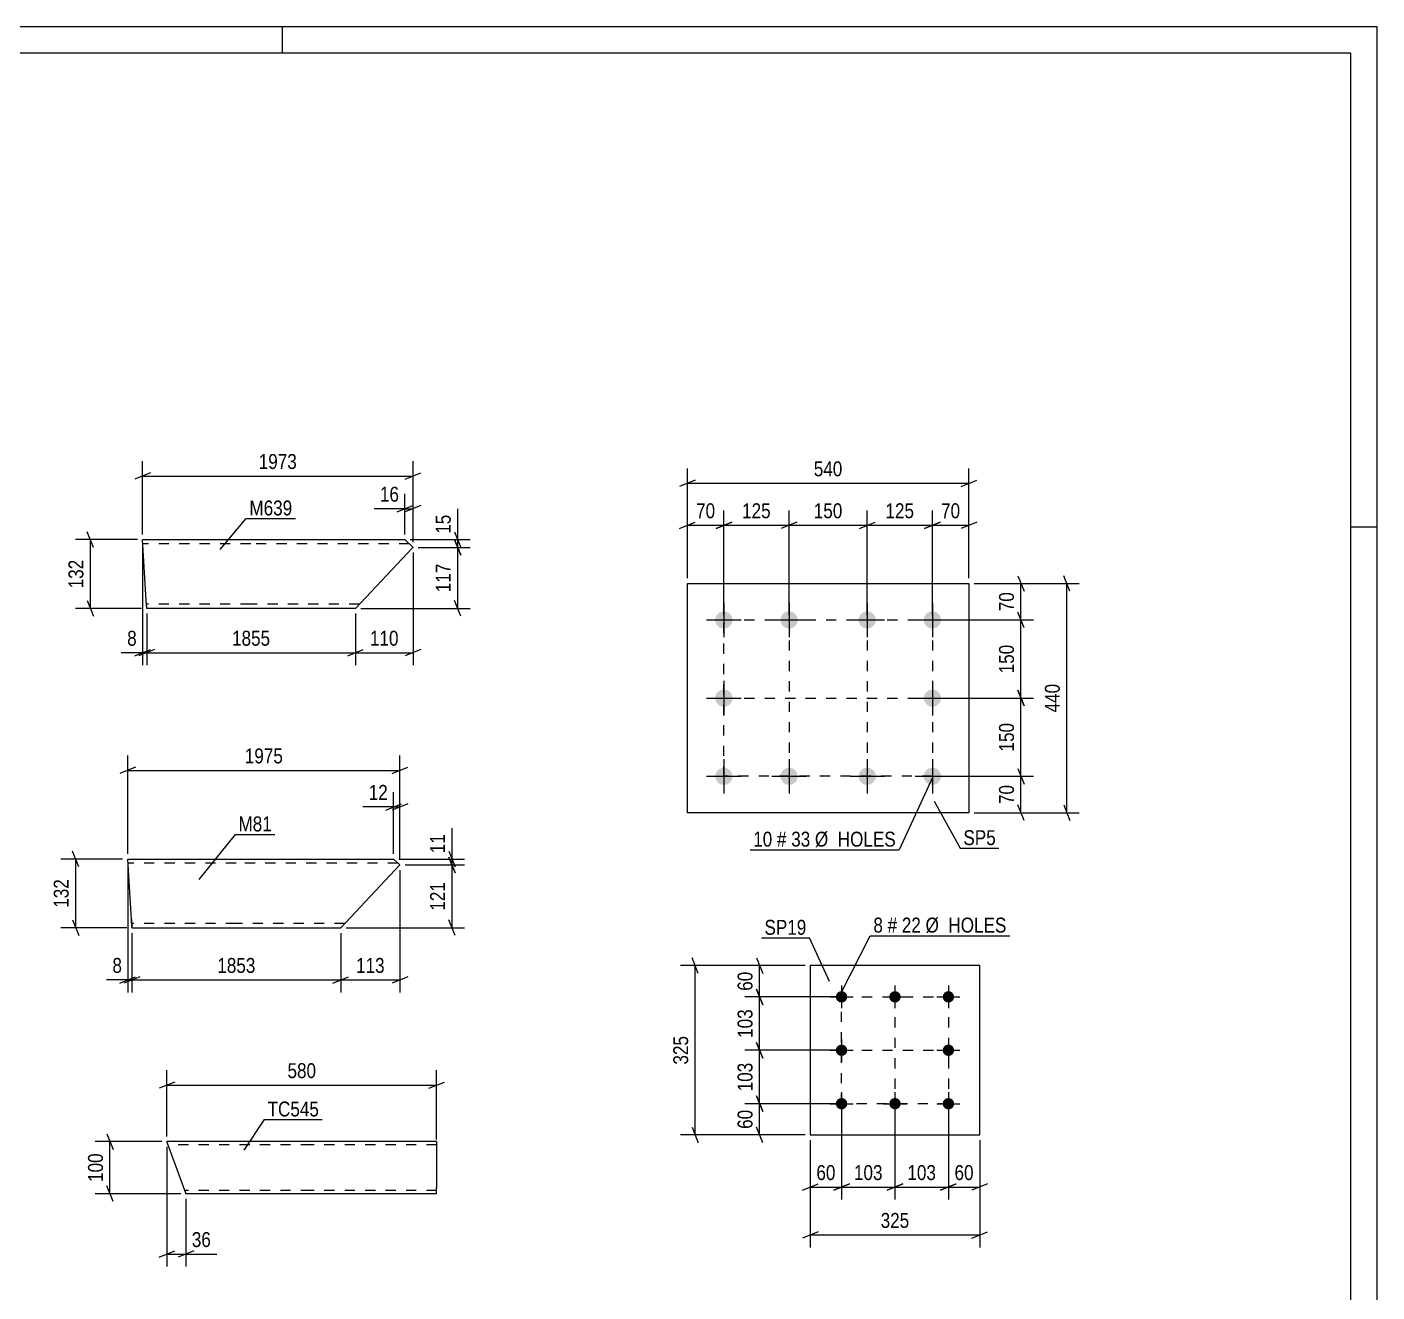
# Model space of a CAD drawing. Header units: millimetres. Extents: x 0 to 1189, y 0 to 841.
# Drawn here: x 930 to 1189, y 598.3 to 841 of the extents above; entities that cross this region are included whole.
import ezdxf

# ---------------------------------------------------------------- set-up
doc = ezdxf.new("R2010")
doc.units = ezdxf.units.MM
doc.linetypes.add('DXK_LINE_DOT2', pattern=[3.9198, 1.9599, -1.9599])
doc.styles.add('Arial Narrow', font='ARIALN.TTF', dxfattribs={"height": 0.2})

# ---------------------------------------------------------------- blocks, each defined once
blk = doc.blocks.new('Unknown-717048542-1133')
at = {"color": 5, "linetype": 'Continuous'}
for p, q in [((1189, 841), (0, 841)), ((979, 836), (979, 841)), ((1189, 0), (1189, 841)), ((1184, 836), (5, 836)), ((1184, 5), (1184, 836)), ((1189, 745), (1184, 745))]:
    blk.add_line(p, q, dxfattribs=at)
blk = doc.blocks.new('Part-717048542-22052 - 22051')
at = {"color": 2, "linetype": 'Continuous'}
for p, q in [((984.5, 627.13), (956.86, 627.13)), ((960.47, 617.22), (956.86, 627.13)), ((1008.6, 627.13), (984.6, 627.13)), ((1008.6, 627.13), (1008.6, 627.04)), ((1008.6, 627.04), (1008.6, 625.93)), ((1008.6, 625.93), (1008.6, 618.33)), ((960.5, 617.13), (960.47, 617.22)), ((984.5, 617.13), (960.5, 617.13)), ((1008.6, 617.13), (984.6, 617.13)), ((1008.6, 617.13), (1008.6, 618.33))]:
    blk.add_line(p, q, dxfattribs=at)
at = {"color": 7, "linetype": 'DXK_LINE_DOT2'}
for p, q in [((1008.6, 626.78), (1008.6, 625.93)), ((984.5, 626.53), (957.08, 626.53)), ((1008.6, 626.53), (984.6, 626.53)), ((984.5, 617.73), (960.28, 617.73)), ((960.37, 617.48), (960.5, 617.13)), ((1008.6, 617.73), (984.6, 617.73)), ((1008.6, 617.22), (1008.6, 617.48)), ((1008.6, 617.13), (1008.6, 617.22))]:
    blk.add_line(p, q, dxfattribs=at)
blk = doc.blocks.new('Part-717048542-17619 - 17618')
at = {"color": 2, "linetype": 'Continuous'}
for p, q in [((952.88, 731.03), (952.18, 742.63)), ((952.18, 742.63), (972.93, 742.63)), ((973.03, 742.63), (1002.5, 742.63)), ((1003.96, 741.03), (993.03, 729.43)), ((1002.5, 742.63), (1004.07, 741.15)), ((1004.07, 741.15), (1003.96, 741.03)), ((952.98, 729.43), (952.88, 731.03)), ((972.93, 729.43), (952.98, 729.43)), ((993.03, 729.43), (973.03, 729.43))]:
    blk.add_line(p, q, dxfattribs=at)
at = {"color": 7, "linetype": 'DXK_LINE_DOT2'}
for p, q in [((972.93, 741.83), (952.23, 741.83)), ((1003.35, 741.83), (973.03, 741.83)), ((952.97, 729.56), (952.88, 731.03)), ((952.93, 730.23), (952.93, 730.3)), ((972.93, 730.23), (952.93, 730.23)), ((993.78, 730.23), (973.03, 730.23))]:
    blk.add_line(p, q, dxfattribs=at)
blk = doc.blocks.new('Part-717048542-17626 - 17625')
at = {"color": 2, "linetype": 'Continuous'}
for p, q in [((950.06, 669.75), (949.35, 681.35)), ((949.35, 681.35), (970.11, 681.35)), ((970.21, 681.35), (1000.35, 681.35)), ((1000.35, 681.35), (1001.56, 680.21)), ((990.21, 668.15), (1001.56, 680.21)), ((950.06, 669.75), (950.15, 668.15)), ((950.15, 668.15), (970.11, 668.15)), ((970.21, 668.15), (990.21, 668.15))]:
    blk.add_line(p, q, dxfattribs=at)
at = {"color": 7, "linetype": 'DXK_LINE_DOT2'}
for p, q in [((970.11, 680.55), (949.4, 680.55)), ((1001.2, 680.55), (970.21, 680.55)), ((950.15, 668.27), (950.06, 669.75)), ((950.11, 668.95), (950.1, 669.01)), ((970.11, 668.95), (950.11, 668.95)), ((990.96, 668.95), (970.21, 668.95))]:
    blk.add_line(p, q, dxfattribs=at)
blk = doc.blocks.new('Bolt-717048542-17662 - 17660')
at = {"linetype": 'Continuous'}
for points in [[(1063.7, 728.87, -1), (1063.7, 725.57, -1)], [(1076.2, 728.87, -1), (1076.2, 725.57, -1)], [(1091.2, 728.87, -1), (1091.2, 725.57, -1)], [(1103.7, 728.87, -1), (1103.7, 725.57, -1)], [(1063.7, 713.87, -1), (1063.7, 710.57, -1)], [(1103.7, 713.87, -1), (1103.7, 710.57, -1)], [(1063.7, 698.87, -1), (1063.7, 695.57, -1)], [(1076.2, 698.87, -1), (1076.2, 695.57, -1)], [(1091.2, 698.87, -1), (1091.2, 695.57, -1)], [(1103.7, 698.87, -1), (1103.7, 695.57, -1)]]:
    blk.add_hatch(color=1, dxfattribs=at).paths.add_polyline_path(points)
at = {"color": 1, "linetype": 'Continuous'}
for p, q in [((1063.7, 730.52), (1063.7, 723.92)), ((1076.2, 730.52), (1076.2, 723.92)), ((1091.2, 730.52), (1091.2, 723.92)), ((1103.7, 730.52), (1103.7, 723.92)), ((1060.4, 727.22), (1067, 727.22)), ((1072.9, 727.22), (1079.5, 727.22)), ((1087.9, 727.22), (1094.5, 727.22)), ((1100.4, 727.22), (1107, 727.22)), ((1063.7, 715.52), (1063.7, 708.92)), ((1103.7, 715.52), (1103.7, 708.92)), ((1060.4, 712.22), (1067, 712.22)), ((1100.4, 712.22), (1107, 712.22)), ((1063.7, 700.52), (1063.7, 693.92)), ((1076.2, 700.52), (1076.2, 693.92)), ((1091.2, 700.52), (1091.2, 693.92)), ((1103.7, 700.52), (1103.7, 693.92)), ((1060.4, 697.22), (1067, 697.22)), ((1072.9, 697.22), (1079.5, 697.22)), ((1087.9, 697.22), (1094.5, 697.22)), ((1100.4, 697.22), (1107, 697.22))]:
    blk.add_line(p, q, dxfattribs=at)
blk = doc.blocks.new('Part-717048542-17661 - 17660')
at = {"color": 2, "linetype": 'Continuous'}
for p, q in [((1056.7, 690.22), (1056.7, 734.22)), ((1056.7, 734.22), (1110.7, 734.22)), ((1110.7, 734.22), (1110.7, 690.22)), ((1110.7, 690.22), (1056.7, 690.22))]:
    blk.add_line(p, q, dxfattribs=at)
blk = doc.blocks.new('Part-717048542-17685 - 17684')
at = {"color": 2, "linetype": 'Continuous'}
for p, q in [((1080.28, 660.9), (1080.28, 628.4)), ((1112.78, 660.9), (1080.28, 660.9)), ((1112.78, 628.4), (1112.78, 660.9)), ((1080.28, 628.4), (1112.78, 628.4))]:
    blk.add_line(p, q, dxfattribs=at)
blk = doc.blocks.new('Bolt-717048542-17686 - 17684')
at = {"linetype": 'Continuous'}
for points in [[(1086.28, 656, -1), (1086.28, 653.8, -1)], [(1096.53, 656, -1), (1096.53, 653.8, -1)], [(1106.78, 656, -1), (1106.78, 653.8, -1)], [(1086.28, 645.75, -1), (1086.28, 643.55, -1)], [(1106.78, 645.75, -1), (1106.78, 643.55, -1)], [(1086.28, 635.5, -1), (1086.28, 633.3, -1)], [(1096.53, 635.5, -1), (1096.53, 633.3, -1)], [(1106.78, 635.5, -1), (1106.78, 633.3, -1)]]:
    blk.add_hatch(color=1, dxfattribs=at).paths.add_polyline_path(points)
at = {"color": 1, "linetype": 'Continuous'}
for p, q in [((1086.28, 657.1), (1086.28, 652.7)), ((1096.53, 657.1), (1096.53, 652.7)), ((1106.78, 657.1), (1106.78, 652.7)), ((1084.08, 654.9), (1088.48, 654.9)), ((1094.33, 654.9), (1098.73, 654.9)), ((1104.58, 654.9), (1108.98, 654.9)), ((1086.28, 646.85), (1086.28, 642.45)), ((1106.78, 646.85), (1106.78, 642.45)), ((1084.08, 644.65), (1088.48, 644.65)), ((1104.58, 644.65), (1108.98, 644.65)), ((1086.28, 636.6), (1086.28, 632.2)), ((1096.53, 636.6), (1096.53, 632.2)), ((1106.78, 636.6), (1106.78, 632.2)), ((1084.08, 634.4), (1088.48, 634.4)), ((1094.33, 634.4), (1098.73, 634.4)), ((1104.58, 634.4), (1108.98, 634.4))]:
    blk.add_line(p, q, dxfattribs=at)
blk = doc.blocks.new('Rectangle-717048542-19897 - 17660')
at = {"color": 1, "linetype": 'DXK_LINE_DOT2'}
blk.add_lwpolyline([(1063.7, 727.22), (1103.7, 727.22), (1103.7, 697.22), (1063.7, 697.22), (1063.7, 727.22)], close=True, dxfattribs=at)
blk = doc.blocks.new('Rectangle-717048542-19943 - 17684')
at = {"color": 1, "linetype": 'DXK_LINE_DOT2'}
blk.add_lwpolyline([(1086.28, 654.9), (1106.78, 654.9), (1106.78, 634.4), (1086.28, 634.4), (1086.28, 654.9)], close=True, dxfattribs=at)
blk = doc.blocks.new('Line-717048542-19907 - 17660')
at = {"color": 1, "linetype": 'DXK_LINE_DOT2'}
blk.add_line((1063.7, 712.22), (1103.7, 712.22), dxfattribs=at)
blk = doc.blocks.new('Line-717048542-19953 - 17684')
at = {"color": 1, "linetype": 'DXK_LINE_DOT2'}
blk.add_line((1086.28, 644.65), (1106.78, 644.65), dxfattribs=at)
blk = doc.blocks.new('Line-717048542-19914 - 17660')
at = {"color": 1, "linetype": 'DXK_LINE_DOT2'}
blk.add_line((1076.2, 727.22), (1076.2, 697.22), dxfattribs=at)
blk = doc.blocks.new('Line-717048542-19960 - 17684')
at = {"color": 1, "linetype": 'DXK_LINE_DOT2'}
blk.add_line((1096.53, 654.9), (1096.53, 634.4), dxfattribs=at)
blk = doc.blocks.new('Line-717048542-19921 - 17660')
at = {"color": 1, "linetype": 'DXK_LINE_DOT2'}
blk.add_line((1091.2, 727.22), (1091.2, 697.22), dxfattribs=at)
blk = doc.blocks.new('Line-717048542-19928 - 17660')
at = {"color": 1, "linetype": 'DXK_LINE_DOT2'}
blk.add_line((1103.7, 727.22), (1103.7, 697.22), dxfattribs=at)
blk = doc.blocks.new('StraightDimension-717048542-22076 - 22051')
at = {"color": 7, "linetype": 'Continuous'}
for p, q in [((956.86, 626.13), (956.86, 603.15)), ((960.5, 616.13), (960.5, 603.15)), ((955.36, 604.95), (958.36, 606.15)), ((962, 606.15), (959, 604.95)), ((956.86, 605.55), (960.5, 605.55))]:
    blk.add_line(p, q, dxfattribs=at)
at = {"color": 0}
blk.add_wipeout([(965.88, 606.3), (965.88, 610.5), (961.03, 610.5), (961.03, 606.3)], dxfattribs=at)
at = {"color": 7, "linetype": 'Continuous'}
blk.add_line((960.5, 605.55), (966.41, 605.55), dxfattribs=at)
blk.add_line((960.5, 605.55), (966.41, 605.55), dxfattribs=at)
at = {"color": 3, "style": 'Arial Narrow'}
blk.add_text('36', height=2.863, dxfattribs=at).set_placement((961.63, 606.9))
blk = doc.blocks.new('StraightDimension-717048542-22094 - 22051')
at = {"color": 7, "linetype": 'Continuous'}
for p, q in [((955.86, 627.13), (943.08, 627.13)), ((945.33, 628.63), (946.53, 625.63)), ((945.93, 617.13), (945.93, 627.13)), ((959.5, 617.13), (943.08, 617.13)), ((946.53, 615.63), (945.33, 618.63))]:
    blk.add_line(p, q, dxfattribs=at)
at = {"color": 0}
blk.add_wipeout([(945.18, 625.47), (940.98, 625.47), (940.98, 618.79), (945.18, 618.79)], dxfattribs=at)
at = {"color": 3, "style": 'Arial Narrow'}
blk.add_text('100', height=2.863, rotation=90.0002, dxfattribs=at).set_placement((944.58, 619.39))
blk = doc.blocks.new('StraightDimension-717048542-22119 - 22051')
at = {"color": 7, "linetype": 'Continuous'}
for p, q in [((956.86, 628.13), (956.86, 640.81)), ((1008.6, 627.53), (1008.6, 640.81)), ((958.36, 638.56), (955.36, 637.36)), ((956.86, 637.96), (1008.6, 637.96)), ((1007.1, 637.36), (1010.1, 638.56))]:
    blk.add_line(p, q, dxfattribs=at)
at = {"color": 0}
blk.add_wipeout([(986.07, 638.71), (986.07, 642.91), (979.39, 642.91), (979.39, 638.71)], dxfattribs=at)
at = {"color": 3, "style": 'Arial Narrow'}
blk.add_text('580', height=2.863, dxfattribs=at).set_placement((979.99, 639.31))
blk = doc.blocks.new('StraightDimension-717048542-21734 - 17618')
at = {"color": 7, "linetype": 'Continuous'}
for p, q in [((1004.07, 740.15), (1004.07, 718.53)), ((993.03, 728.43), (993.03, 718.53)), ((991.53, 720.33), (994.53, 721.53)), ((993.03, 720.93), (1004.07, 720.93)), ((1005.57, 721.53), (1002.57, 720.33))]:
    blk.add_line(p, q, dxfattribs=at)
at = {"color": 0}
blk.add_wipeout([(1001.89, 721.68), (1001.89, 725.88), (995.21, 725.88), (995.21, 721.68)], dxfattribs=at)
at = {"color": 3, "style": 'Arial Narrow'}
blk.add_text('110', height=2.863, dxfattribs=at).set_placement((995.81, 722.28))
blk = doc.blocks.new('StraightDimension-717048542-18035 - 17618')
at = {"color": 7, "linetype": 'Continuous'}
for p, q in [((942.78, 741.13), (941.58, 744.13)), ((951.18, 742.63), (939.33, 742.63)), ((942.18, 729.43), (942.18, 742.63)), ((941.58, 730.93), (942.78, 727.93)), ((951.98, 729.43), (939.33, 729.43))]:
    blk.add_line(p, q, dxfattribs=at)
at = {"color": 0}
blk.add_wipeout([(941.43, 739.38), (937.23, 739.38), (937.23, 732.69), (941.43, 732.69)], dxfattribs=at)
at = {"color": 3, "style": 'Arial Narrow'}
blk.add_text('132', height=2.863, rotation=90.0002, dxfattribs=at).set_placement((940.83, 733.29))
blk = doc.blocks.new('StraightDimension-717048542-21601 - 17618')
at = {"color": 7, "linetype": 'Continuous'}
for p, q in [((1005.07, 741.15), (1015.05, 741.15)), ((1012.05, 742.65), (1013.25, 739.65)), ((1012.65, 729.43), (1012.65, 741.15)), ((1013.25, 727.93), (1012.05, 730.93)), ((994.03, 729.43), (1015.05, 729.43))]:
    blk.add_line(p, q, dxfattribs=at)
at = {"color": 0}
blk.add_wipeout([(1011.9, 738.64), (1007.7, 738.64), (1007.7, 731.95), (1011.9, 731.95)], dxfattribs=at)
at = {"color": 3, "style": 'Arial Narrow'}
blk.add_text('117', height=2.863, rotation=90.0002, dxfattribs=at).set_placement((1011.3, 732.55))
blk = doc.blocks.new('StraightDimension-717048542-18023 - 17618')
at = {"color": 7, "linetype": 'Continuous'}
for p, q in [((1002.5, 743.63), (1002.5, 751.42)), ((1004.07, 742.15), (1004.07, 751.42)), ((1001, 747.97), (1004, 749.17)), ((1002.5, 748.57), (1004.07, 748.57)), ((1005.57, 749.17), (1002.57, 747.97))]:
    blk.add_line(p, q, dxfattribs=at)
at = {"color": 0}
blk.add_wipeout([(1001.97, 749.32), (1001.97, 753.52), (997.12, 753.52), (997.12, 749.32)], dxfattribs=at)
at = {"color": 7, "linetype": 'Continuous'}
blk.add_line((1002.5, 748.57), (996.59, 748.57), dxfattribs=at)
blk.add_line((1002.5, 748.57), (996.59, 748.57), dxfattribs=at)
at = {"color": 3, "style": 'Arial Narrow'}
blk.add_text('16', height=2.863, dxfattribs=at).set_placement((997.72, 749.92))
blk = doc.blocks.new('StraightDimension-717048542-18041 - 17618')
at = {"color": 7, "linetype": 'Continuous'}
for p, q in [((952.18, 743.63), (952.18, 757.69)), ((1004.07, 742.15), (1004.07, 757.69)), ((953.68, 755.44), (950.68, 754.24)), ((952.18, 754.84), (1004.07, 754.84)), ((1002.57, 754.24), (1005.57, 755.44))]:
    blk.add_line(p, q, dxfattribs=at)
at = {"color": 0}
blk.add_wipeout([(982.38, 755.59), (982.38, 759.79), (973.87, 759.79), (973.87, 755.59)], dxfattribs=at)
at = {"color": 3, "style": 'Arial Narrow'}
blk.add_text('1973', height=2.863, dxfattribs=at).set_placement((974.47, 756.19))
blk = doc.blocks.new('StraightDimension-717048542-21600 - 17618')
at = {"color": 7, "linetype": 'Continuous'}
for p, q in [((1012.05, 744.13), (1013.25, 741.13)), ((1003.5, 742.63), (1015.05, 742.63)), ((1005.07, 741.15), (1015.05, 741.15)), ((1013.25, 739.65), (1012.05, 742.65)), ((1012.65, 741.15), (1012.65, 742.63))]:
    blk.add_line(p, q, dxfattribs=at)
at = {"color": 0}
blk.add_wipeout([(1011.9, 748.02), (1007.7, 748.02), (1007.7, 743.16), (1011.9, 743.16)], dxfattribs=at)
at = {"color": 7, "linetype": 'Continuous'}
blk.add_line((1012.65, 742.63), (1012.65, 748.54), dxfattribs=at)
blk.add_line((1012.65, 742.63), (1012.65, 748.54), dxfattribs=at)
at = {"color": 3, "style": 'Arial Narrow'}
blk.add_text('15', height=2.863, rotation=90.0002, dxfattribs=at).set_placement((1011.3, 743.76))
blk = doc.blocks.new('StraightDimension-717048542-21735 - 17618')
at = {"color": 7, "linetype": 'Continuous'}
for p, q in [((952.98, 728.43), (952.98, 718.53)), ((993.03, 728.43), (993.03, 718.53)), ((954.48, 721.53), (951.48, 720.33)), ((952.98, 720.93), (993.03, 720.93)), ((991.53, 720.33), (994.53, 721.53))]:
    blk.add_line(p, q, dxfattribs=at)
at = {"color": 0}
blk.add_wipeout([(977.26, 721.68), (977.26, 725.88), (968.75, 725.88), (968.75, 721.68)], dxfattribs=at)
at = {"color": 3, "style": 'Arial Narrow'}
blk.add_text('1855', height=2.863, dxfattribs=at).set_placement((969.35, 722.28))
blk = doc.blocks.new('StraightDimension-717048542-21736 - 17618')
at = {"color": 7, "linetype": 'Continuous'}
for p, q in [((952.18, 741.63), (952.18, 718.53)), ((952.98, 728.43), (952.98, 718.53)), ((950.68, 720.33), (953.68, 721.53)), ((954.48, 721.53), (951.48, 720.33)), ((952.18, 720.93), (952.98, 720.93))]:
    blk.add_line(p, q, dxfattribs=at)
at = {"color": 0}
blk.add_wipeout([(951.65, 721.68), (951.65, 725.88), (948.63, 725.88), (948.63, 721.68)], dxfattribs=at)
at = {"color": 7, "linetype": 'Continuous'}
blk.add_line((952.18, 720.93), (948.1, 720.93), dxfattribs=at)
blk.add_line((952.18, 720.93), (948.1, 720.93), dxfattribs=at)
at = {"color": 3, "style": 'Arial Narrow'}
blk.add_text('8', height=2.86, dxfattribs=at).set_placement((949.23, 722.28))
blk = doc.blocks.new('StraightDimension-717048542-21999 - 17625')
at = {"color": 7, "linetype": 'Continuous'}
for p, q in [((1001.56, 679.21), (1001.56, 655.75)), ((990.21, 667.15), (990.21, 655.75)), ((988.71, 657.55), (991.71, 658.75)), ((990.21, 658.15), (1001.56, 658.15)), ((1003.06, 658.75), (1000.06, 657.55))]:
    blk.add_line(p, q, dxfattribs=at)
at = {"color": 0}
blk.add_wipeout([(999.22, 658.9), (999.22, 663.1), (992.54, 663.1), (992.54, 658.9)], dxfattribs=at)
at = {"color": 3, "style": 'Arial Narrow'}
blk.add_text('113', height=2.863, dxfattribs=at).set_placement((993.14, 659.5))
blk = doc.blocks.new('StraightDimension-717048542-18053 - 17625')
at = {"color": 7, "linetype": 'Continuous'}
for p, q in [((1000.35, 682.35), (1000.35, 694.2)), ((1001.56, 681.21), (1001.56, 694.2)), ((998.85, 690.75), (1001.85, 691.95)), ((1003.06, 691.95), (1000.06, 690.75)), ((1000.35, 691.35), (1001.56, 691.35))]:
    blk.add_line(p, q, dxfattribs=at)
at = {"color": 0}
blk.add_wipeout([(999.83, 692.1), (999.83, 696.3), (994.97, 696.3), (994.97, 692.1)], dxfattribs=at)
at = {"color": 7, "linetype": 'Continuous'}
blk.add_line((1000.35, 691.35), (994.45, 691.35), dxfattribs=at)
blk.add_line((1000.35, 691.35), (994.45, 691.35), dxfattribs=at)
at = {"color": 3, "style": 'Arial Narrow'}
blk.add_text('12', height=2.863, dxfattribs=at).set_placement((995.57, 692.7))
blk = doc.blocks.new('StraightDimension-717048542-18065 - 17625')
at = {"color": 7, "linetype": 'Continuous'}
for p, q in [((948.35, 681.35), (936.5, 681.35)), ((939.95, 679.85), (938.75, 682.85)), ((939.35, 668.15), (939.35, 681.35)), ((938.75, 669.65), (939.95, 666.65)), ((949.15, 668.15), (936.5, 668.15))]:
    blk.add_line(p, q, dxfattribs=at)
at = {"color": 0}
blk.add_wipeout([(938.6, 678.09), (934.4, 678.09), (934.4, 671.4), (938.6, 671.4)], dxfattribs=at)
at = {"color": 3, "style": 'Arial Narrow'}
blk.add_text('132', height=2.863, rotation=90.0002, dxfattribs=at).set_placement((938, 672))
blk = doc.blocks.new('StraightDimension-717048542-18071 - 17625')
at = {"color": 7, "linetype": 'Continuous'}
for p, q in [((949.35, 682.35), (949.35, 701.2)), ((1001.56, 681.21), (1001.56, 701.2)), ((950.85, 698.95), (947.85, 697.75)), ((949.35, 698.35), (1001.56, 698.35)), ((1000.06, 697.75), (1003.06, 698.95))]:
    blk.add_line(p, q, dxfattribs=at)
at = {"color": 0}
blk.add_wipeout([(979.71, 699.1), (979.71, 703.3), (971.2, 703.3), (971.2, 699.1)], dxfattribs=at)
at = {"color": 3, "style": 'Arial Narrow'}
blk.add_text('1975', height=2.863, dxfattribs=at).set_placement((971.8, 699.7))
blk = doc.blocks.new('StraightDimension-717048542-21861 - 17625')
at = {"color": 7, "linetype": 'Continuous'}
for p, q in [((1001.35, 681.35), (1013.96, 681.35)), ((1010.96, 682.85), (1012.16, 679.85)), ((1012.16, 678.71), (1010.96, 681.71)), ((1011.56, 680.21), (1011.56, 681.35)), ((1002.56, 680.21), (1013.96, 680.21))]:
    blk.add_line(p, q, dxfattribs=at)
at = {"color": 0}
blk.add_wipeout([(1010.81, 686.73), (1006.61, 686.73), (1006.61, 681.87), (1010.81, 681.87)], dxfattribs=at)
at = {"color": 7, "linetype": 'Continuous'}
blk.add_line((1011.56, 681.35), (1011.56, 687.25), dxfattribs=at)
blk.add_line((1011.56, 681.35), (1011.56, 687.25), dxfattribs=at)
at = {"color": 3, "style": 'Arial Narrow'}
blk.add_text('11', height=2.863, rotation=90.0002, dxfattribs=at).set_placement((1010.21, 682.47))
blk = doc.blocks.new('StraightDimension-717048542-21862 - 17625')
at = {"color": 7, "linetype": 'Continuous'}
for p, q in [((1010.96, 681.71), (1012.16, 678.71)), ((1002.56, 680.21), (1013.96, 680.21)), ((1011.56, 668.15), (1011.56, 680.21)), ((1012.16, 666.65), (1010.96, 669.65)), ((991.21, 668.15), (1013.96, 668.15))]:
    blk.add_line(p, q, dxfattribs=at)
at = {"color": 0}
blk.add_wipeout([(1010.81, 677.52), (1006.61, 677.52), (1006.61, 670.84), (1010.81, 670.84)], dxfattribs=at)
at = {"color": 3, "style": 'Arial Narrow'}
blk.add_text('121', height=2.863, rotation=90.0002, dxfattribs=at).set_placement((1010.21, 671.44))
blk = doc.blocks.new('StraightDimension-717048542-22000 - 17625')
at = {"color": 7, "linetype": 'Continuous'}
for p, q in [((950.15, 667.15), (950.15, 655.75)), ((990.21, 667.15), (990.21, 655.75)), ((951.65, 658.75), (948.65, 657.55)), ((950.15, 658.15), (990.21, 658.15)), ((988.71, 657.55), (991.71, 658.75))]:
    blk.add_line(p, q, dxfattribs=at)
at = {"color": 0}
blk.add_wipeout([(974.44, 658.9), (974.44, 663.1), (965.92, 663.1), (965.92, 658.9)], dxfattribs=at)
at = {"color": 3, "style": 'Arial Narrow'}
blk.add_text('1853', height=2.863, dxfattribs=at).set_placement((966.52, 659.5))
blk = doc.blocks.new('StraightDimension-717048542-22001 - 17625')
at = {"color": 7, "linetype": 'Continuous'}
for p, q in [((949.35, 680.35), (949.35, 655.75)), ((950.15, 667.15), (950.15, 655.75)), ((947.85, 657.55), (950.85, 658.75)), ((951.65, 658.75), (948.65, 657.55)), ((949.35, 658.15), (950.15, 658.15))]:
    blk.add_line(p, q, dxfattribs=at)
at = {"color": 0}
blk.add_wipeout([(948.83, 658.9), (948.83, 663.1), (945.8, 663.1), (945.8, 658.9)], dxfattribs=at)
at = {"color": 7, "linetype": 'Continuous'}
blk.add_line((949.35, 658.15), (945.28, 658.15), dxfattribs=at)
blk.add_line((949.35, 658.15), (945.28, 658.15), dxfattribs=at)
at = {"color": 3, "style": 'Arial Narrow'}
blk.add_text('8', height=2.86, dxfattribs=at).set_placement((946.4, 659.5))
blk = doc.blocks.new('StraightDimension-717048542-18123 - 17660')
at = {"color": 7, "linetype": 'Continuous'}
for p, q in [((1120.1, 735.72), (1121.3, 732.72)), ((1111.7, 734.22), (1123.1, 734.22)), ((1120.7, 727.22), (1120.7, 734.22)), ((1121.3, 725.72), (1120.1, 728.72)), ((1104.7, 727.22), (1123.1, 727.22))]:
    blk.add_line(p, q, dxfattribs=at)
at = {"color": 0}
blk.add_wipeout([(1119.95, 733.15), (1115.75, 733.15), (1115.75, 728.3), (1119.95, 728.3)], dxfattribs=at)
at = {"color": 3, "style": 'Arial Narrow'}
blk.add_text('70', height=2.863, rotation=90.0002, dxfattribs=at).set_placement((1119.35, 728.9))
blk = doc.blocks.new('StraightDimension-717048542-18124 - 17660')
at = {"color": 7, "linetype": 'Continuous'}
for p, q in [((1121.3, 725.72), (1120.1, 728.72)), ((1104.7, 727.22), (1123.1, 727.22)), ((1120.7, 712.22), (1120.7, 727.22)), ((1104.7, 712.22), (1123.1, 712.22)), ((1120.1, 713.72), (1121.3, 710.72))]:
    blk.add_line(p, q, dxfattribs=at)
at = {"color": 0}
blk.add_wipeout([(1119.95, 723.07), (1115.75, 723.07), (1115.75, 716.38), (1119.95, 716.38)], dxfattribs=at)
at = {"color": 3, "style": 'Arial Narrow'}
blk.add_text('150', height=2.863, rotation=90.0002, dxfattribs=at).set_placement((1119.35, 716.98))
blk = doc.blocks.new('StraightDimension-717048542-18125 - 17660')
at = {"color": 7, "linetype": 'Continuous'}
for p, q in [((1104.7, 712.22), (1123.1, 712.22)), ((1121.3, 710.72), (1120.1, 713.72)), ((1120.7, 697.22), (1120.7, 712.22)), ((1104.7, 697.22), (1123.1, 697.22)), ((1120.1, 698.72), (1121.3, 695.72))]:
    blk.add_line(p, q, dxfattribs=at)
at = {"color": 0}
blk.add_wipeout([(1119.95, 708.07), (1115.75, 708.07), (1115.75, 701.38), (1119.95, 701.38)], dxfattribs=at)
at = {"color": 3, "style": 'Arial Narrow'}
blk.add_text('150', height=2.863, rotation=90.0002, dxfattribs=at).set_placement((1119.35, 701.98))
blk = doc.blocks.new('StraightDimension-717048542-18126 - 17660')
at = {"color": 7, "linetype": 'Continuous'}
for p, q in [((1104.7, 697.22), (1123.1, 697.22)), ((1120.1, 698.72), (1121.3, 695.72)), ((1120.7, 690.22), (1120.7, 697.22)), ((1121.3, 688.72), (1120.1, 691.72)), ((1111.7, 690.22), (1123.1, 690.22))]:
    blk.add_line(p, q, dxfattribs=at)
at = {"color": 0}
blk.add_wipeout([(1119.95, 696.15), (1115.75, 696.15), (1115.75, 691.3), (1119.95, 691.3)], dxfattribs=at)
at = {"color": 3, "style": 'Arial Narrow'}
blk.add_text('70', height=2.863, rotation=90.0002, dxfattribs=at).set_placement((1119.35, 691.9))
blk = doc.blocks.new('StraightDimension-717048542-18139 - 17660')
at = {"color": 7, "linetype": 'Continuous'}
for p, q in [((1130.09, 732.72), (1128.89, 735.72)), ((1111.7, 734.22), (1131.89, 734.22)), ((1129.49, 690.22), (1129.49, 734.22)), ((1128.89, 691.72), (1130.09, 688.72)), ((1111.7, 690.22), (1131.89, 690.22))]:
    blk.add_line(p, q, dxfattribs=at)
at = {"color": 0}
blk.add_wipeout([(1128.74, 715.57), (1124.54, 715.57), (1124.54, 708.88), (1128.74, 708.88)], dxfattribs=at)
at = {"color": 3, "style": 'Arial Narrow'}
blk.add_text('440', height=2.863, rotation=90.0002, dxfattribs=at).set_placement((1128.14, 709.48))
blk = doc.blocks.new('StraightDimension-717048542-18143 - 17660')
at = {"color": 7, "linetype": 'Continuous'}
for p, q in [((1102.2, 744.79), (1105.2, 745.99)), ((1103.7, 728.22), (1103.7, 748.24)), ((1112.2, 745.99), (1109.2, 744.79)), ((1110.7, 735.22), (1110.7, 748.24)), ((1103.7, 745.39), (1110.7, 745.39))]:
    blk.add_line(p, q, dxfattribs=at)
at = {"color": 0}
blk.add_wipeout([(1109.62, 746.14), (1109.62, 750.34), (1104.77, 750.34), (1104.77, 746.14)], dxfattribs=at)
at = {"color": 3, "style": 'Arial Narrow'}
blk.add_text('70', height=2.863, dxfattribs=at).set_placement((1105.37, 746.74))
blk = doc.blocks.new('StraightDimension-717048542-18144 - 17660')
at = {"color": 7, "linetype": 'Continuous'}
for p, q in [((1089.7, 744.79), (1092.7, 745.99)), ((1091.2, 728.22), (1091.2, 748.24)), ((1105.2, 745.99), (1102.2, 744.79)), ((1103.7, 728.22), (1103.7, 748.24)), ((1091.2, 745.39), (1103.7, 745.39))]:
    blk.add_line(p, q, dxfattribs=at)
at = {"color": 0}
blk.add_wipeout([(1100.79, 746.14), (1100.79, 750.34), (1094.1, 750.34), (1094.1, 746.14)], dxfattribs=at)
at = {"color": 3, "style": 'Arial Narrow'}
blk.add_text('125', height=2.863, dxfattribs=at).set_placement((1094.7, 746.74))
blk = doc.blocks.new('StraightDimension-717048542-18145 - 17660')
at = {"color": 7, "linetype": 'Continuous'}
for p, q in [((1077.7, 745.99), (1074.7, 744.79)), ((1076.2, 728.22), (1076.2, 748.24)), ((1089.7, 744.79), (1092.7, 745.99)), ((1091.2, 728.22), (1091.2, 748.24)), ((1076.2, 745.39), (1091.2, 745.39))]:
    blk.add_line(p, q, dxfattribs=at)
at = {"color": 0}
blk.add_wipeout([(1087.04, 746.14), (1087.04, 750.34), (1080.35, 750.34), (1080.35, 746.14)], dxfattribs=at)
at = {"color": 3, "style": 'Arial Narrow'}
blk.add_text('150', height=2.863, dxfattribs=at).set_placement((1080.95, 746.74))
blk = doc.blocks.new('StraightDimension-717048542-18146 - 17660')
at = {"color": 7, "linetype": 'Continuous'}
for p, q in [((1062.2, 744.79), (1065.2, 745.99)), ((1063.7, 728.22), (1063.7, 748.24)), ((1077.7, 745.99), (1074.7, 744.79)), ((1076.2, 728.22), (1076.2, 748.24)), ((1063.7, 745.39), (1076.2, 745.39))]:
    blk.add_line(p, q, dxfattribs=at)
at = {"color": 0}
blk.add_wipeout([(1073.29, 746.14), (1073.29, 750.34), (1066.6, 750.34), (1066.6, 746.14)], dxfattribs=at)
at = {"color": 3, "style": 'Arial Narrow'}
blk.add_text('125', height=2.863, dxfattribs=at).set_placement((1067.2, 746.74))
blk = doc.blocks.new('StraightDimension-717048542-18147 - 17660')
at = {"color": 7, "linetype": 'Continuous'}
for p, q in [((1055.2, 744.79), (1058.2, 745.99)), ((1056.7, 735.22), (1056.7, 748.24)), ((1065.2, 745.99), (1062.2, 744.79)), ((1063.7, 728.22), (1063.7, 748.24)), ((1056.7, 745.39), (1063.7, 745.39))]:
    blk.add_line(p, q, dxfattribs=at)
at = {"color": 0}
blk.add_wipeout([(1062.62, 746.14), (1062.62, 750.34), (1057.77, 750.34), (1057.77, 746.14)], dxfattribs=at)
at = {"color": 3, "style": 'Arial Narrow'}
blk.add_text('70', height=2.863, dxfattribs=at).set_placement((1058.37, 746.74))
blk = doc.blocks.new('StraightDimension-717048542-18163 - 17660')
at = {"color": 7, "linetype": 'Continuous'}
for p, q in [((1056.7, 735.22), (1056.7, 756.29)), ((1110.7, 735.22), (1110.7, 756.29)), ((1058.2, 754.04), (1055.2, 752.84)), ((1109.2, 752.84), (1112.2, 754.04)), ((1056.7, 753.44), (1110.7, 753.44))]:
    blk.add_line(p, q, dxfattribs=at)
at = {"color": 0}
blk.add_wipeout([(1087.04, 754.19), (1087.04, 758.39), (1080.35, 758.39), (1080.35, 754.19)], dxfattribs=at)
at = {"color": 3, "style": 'Arial Narrow'}
blk.add_text('540', height=2.863, dxfattribs=at).set_placement((1080.95, 754.79))
blk = doc.blocks.new('StraightDimension-717048542-18170 - 17684')
at = {"color": 7, "linetype": 'Continuous'}
for p, q in [((1069.95, 635.9), (1071.15, 632.9)), ((1085.28, 634.4), (1067.7, 634.4)), ((1070.55, 628.4), (1070.55, 634.4)), ((1071.15, 626.9), (1069.95, 629.9)), ((1079.28, 628.4), (1067.7, 628.4))]:
    blk.add_line(p, q, dxfattribs=at)
at = {"color": 0}
blk.add_wipeout([(1069.8, 633.83), (1065.6, 633.83), (1065.6, 628.97), (1069.8, 628.97)], dxfattribs=at)
at = {"color": 3, "style": 'Arial Narrow'}
blk.add_text('60', height=2.863, rotation=90.0002, dxfattribs=at).set_placement((1069.2, 629.57))
blk = doc.blocks.new('StraightDimension-717048542-18188 - 17684')
at = {"color": 7, "linetype": 'Continuous'}
for p, q in [((1096.53, 633.4), (1096.53, 616)), ((1106.78, 633.4), (1106.78, 616)), ((1095.03, 617.8), (1098.03, 619)), ((1108.28, 619), (1105.28, 617.8)), ((1096.53, 618.4), (1106.78, 618.4))]:
    blk.add_line(p, q, dxfattribs=at)
at = {"color": 0}
blk.add_wipeout([(1104.99, 619.15), (1104.99, 623.35), (1098.31, 623.35), (1098.31, 619.15)], dxfattribs=at)
at = {"color": 3, "style": 'Arial Narrow'}
blk.add_text('103', height=2.863, dxfattribs=at).set_placement((1098.91, 619.75))
blk = doc.blocks.new('StraightDimension-717048542-18167 - 17684')
at = {"color": 7, "linetype": 'Continuous'}
for p, q in [((1079.28, 660.9), (1067.7, 660.9)), ((1069.95, 662.4), (1071.15, 659.4)), ((1070.55, 654.9), (1070.55, 660.9)), ((1071.15, 653.4), (1069.95, 656.4)), ((1085.28, 654.9), (1067.7, 654.9))]:
    blk.add_line(p, q, dxfattribs=at)
at = {"color": 0}
blk.add_wipeout([(1069.8, 660.33), (1065.6, 660.33), (1065.6, 655.47), (1069.8, 655.47)], dxfattribs=at)
at = {"color": 3, "style": 'Arial Narrow'}
blk.add_text('60', height=2.863, rotation=90.0002, dxfattribs=at).set_placement((1069.2, 656.07))
blk = doc.blocks.new('StraightDimension-717048542-18183 - 17684')
at = {"color": 7, "linetype": 'Continuous'}
for p, q in [((1079.28, 660.9), (1055.35, 660.9)), ((1058.8, 659.4), (1057.6, 662.4)), ((1058.2, 628.4), (1058.2, 660.9)), ((1057.6, 629.9), (1058.8, 626.9)), ((1079.28, 628.4), (1055.35, 628.4))]:
    blk.add_line(p, q, dxfattribs=at)
at = {"color": 0}
blk.add_wipeout([(1057.45, 647.99), (1053.25, 647.99), (1053.25, 641.31), (1057.45, 641.31)], dxfattribs=at)
at = {"color": 3, "style": 'Arial Narrow'}
blk.add_text('325', height=2.863, rotation=90.0002, dxfattribs=at).set_placement((1056.85, 641.91))
blk = doc.blocks.new('StraightDimension-717048542-18168 - 17684')
at = {"color": 7, "linetype": 'Continuous'}
for p, q in [((1069.95, 656.4), (1071.15, 653.4)), ((1085.28, 654.9), (1067.7, 654.9)), ((1070.55, 644.65), (1070.55, 654.9)), ((1071.15, 643.15), (1069.95, 646.15)), ((1085.28, 644.65), (1067.7, 644.65))]:
    blk.add_line(p, q, dxfattribs=at)
at = {"color": 0}
blk.add_wipeout([(1069.8, 653.12), (1065.6, 653.12), (1065.6, 646.43), (1069.8, 646.43)], dxfattribs=at)
at = {"color": 3, "style": 'Arial Narrow'}
blk.add_text('103', height=2.863, rotation=90.0002, dxfattribs=at).set_placement((1069.2, 647.03))
blk = doc.blocks.new('StraightDimension-717048542-18169 - 17684')
at = {"color": 7, "linetype": 'Continuous'}
for p, q in [((1069.95, 646.15), (1071.15, 643.15)), ((1085.28, 644.65), (1067.7, 644.65)), ((1070.55, 634.4), (1070.55, 644.65)), ((1071.15, 632.9), (1069.95, 635.9)), ((1085.28, 634.4), (1067.7, 634.4))]:
    blk.add_line(p, q, dxfattribs=at)
at = {"color": 0}
blk.add_wipeout([(1069.8, 642.87), (1065.6, 642.87), (1065.6, 636.18), (1069.8, 636.18)], dxfattribs=at)
at = {"color": 3, "style": 'Arial Narrow'}
blk.add_text('103', height=2.863, rotation=90.0002, dxfattribs=at).set_placement((1069.2, 636.78))
blk = doc.blocks.new('StraightDimension-717048542-18187 - 17684')
at = {"color": 7, "linetype": 'Continuous'}
for p, q in [((1106.78, 633.4), (1106.78, 616)), ((1112.78, 627.4), (1112.78, 616)), ((1105.28, 617.8), (1108.28, 619)), ((1114.28, 619), (1111.28, 617.8)), ((1106.78, 618.4), (1112.78, 618.4))]:
    blk.add_line(p, q, dxfattribs=at)
at = {"color": 0}
blk.add_wipeout([(1112.2, 619.15), (1112.2, 623.35), (1107.35, 623.35), (1107.35, 619.15)], dxfattribs=at)
at = {"color": 3, "style": 'Arial Narrow'}
blk.add_text('60', height=2.863, dxfattribs=at).set_placement((1107.95, 619.75))
blk = doc.blocks.new('StraightDimension-717048542-18189 - 17684')
at = {"color": 7, "linetype": 'Continuous'}
for p, q in [((1086.28, 633.4), (1086.28, 616)), ((1096.53, 633.4), (1096.53, 616)), ((1084.78, 617.8), (1087.78, 619)), ((1098.03, 619), (1095.03, 617.8)), ((1086.28, 618.4), (1096.53, 618.4))]:
    blk.add_line(p, q, dxfattribs=at)
at = {"color": 0}
blk.add_wipeout([(1094.74, 619.15), (1094.74, 623.35), (1088.06, 623.35), (1088.06, 619.15)], dxfattribs=at)
at = {"color": 3, "style": 'Arial Narrow'}
blk.add_text('103', height=2.863, dxfattribs=at).set_placement((1088.66, 619.75))
blk = doc.blocks.new('StraightDimension-717048542-18190 - 17684')
at = {"color": 7, "linetype": 'Continuous'}
for p, q in [((1086.28, 633.4), (1086.28, 616)), ((1080.28, 627.4), (1080.28, 616)), ((1078.78, 617.8), (1081.78, 619)), ((1087.78, 619), (1084.78, 617.8)), ((1080.28, 618.4), (1086.28, 618.4))]:
    blk.add_line(p, q, dxfattribs=at)
at = {"color": 0}
blk.add_wipeout([(1085.7, 619.15), (1085.7, 623.35), (1080.85, 623.35), (1080.85, 619.15)], dxfattribs=at)
at = {"color": 3, "style": 'Arial Narrow'}
blk.add_text('60', height=2.863, dxfattribs=at).set_placement((1081.45, 619.75))
blk = doc.blocks.new('StraightDimension-717048542-18203 - 17684')
at = {"color": 7, "linetype": 'Continuous'}
for p, q in [((1080.28, 627.4), (1080.28, 606.82)), ((1112.78, 627.4), (1112.78, 606.82)), ((1081.78, 609.82), (1078.78, 608.62)), ((1080.28, 609.22), (1112.78, 609.22)), ((1111.28, 608.62), (1114.28, 609.82))]:
    blk.add_line(p, q, dxfattribs=at)
at = {"color": 0}
blk.add_wipeout([(1099.87, 609.97), (1099.87, 614.17), (1093.18, 614.17), (1093.18, 609.97)], dxfattribs=at)
at = {"color": 3, "style": 'Arial Narrow'}
blk.add_text('325', height=2.863, dxfattribs=at).set_placement((1093.78, 610.57))
blk = doc.blocks.new('Mark-717048542-22136 - 22051')
at = {"color": 0}
blk.add_wipeout([(986.02, 631.95), (986.02, 634.95), (976.16, 634.95), (976.16, 631.95)], dxfattribs=at)
blk.add_wipeout([(986.02, 631.95), (986.02, 634.95), (976.16, 634.95), (976.16, 631.95)], dxfattribs=at)
at = {"color": 30, "linetype": 'Continuous'}
for p, q in [((971.65, 625.48), (975.56, 631.35)), ((975.56, 631.35), (986.62, 631.35))]:
    blk.add_line(p, q, dxfattribs=at)
at = {"color": 3, "style": 'Arial Narrow'}
blk.add_text('TC545', height=2.863, dxfattribs=at).set_placement((976.16, 631.95))
blk = doc.blocks.new('Mark-717048542-18260 - 17618')
at = {"color": 0}
blk.add_wipeout([(980.9, 747.28), (980.9, 750.28), (972.68, 750.28), (972.68, 747.28)], dxfattribs=at)
blk.add_wipeout([(980.9, 747.28), (980.9, 750.28), (972.68, 750.28), (972.68, 747.28)], dxfattribs=at)
at = {"color": 30, "linetype": 'Continuous'}
for p, q in [((967.07, 740.77), (972.08, 746.68)), ((972.08, 746.68), (981.5, 746.68))]:
    blk.add_line(p, q, dxfattribs=at)
at = {"color": 3, "style": 'Arial Narrow'}
blk.add_text('M639', height=2.863, dxfattribs=at).set_placement((972.68, 747.28))
blk = doc.blocks.new('Mark-717048542-18263 - 17625')
at = {"color": 0}
blk.add_wipeout([(976.98, 686.65), (976.98, 689.65), (970.58, 689.65), (970.58, 686.65)], dxfattribs=at)
blk.add_wipeout([(976.98, 686.65), (976.98, 689.65), (970.58, 689.65), (970.58, 686.65)], dxfattribs=at)
at = {"color": 30, "linetype": 'Continuous'}
for p, q in [((963.04, 677.42), (969.98, 686.05)), ((969.98, 686.05), (977.58, 686.05))]:
    blk.add_line(p, q, dxfattribs=at)
at = {"color": 3, "style": 'Arial Narrow'}
blk.add_text('M81', height=2.863, dxfattribs=at).set_placement((970.58, 686.65))
blk = doc.blocks.new('Mark-717048542-18270 - 17660')
at = {"color": 0}
blk.add_wipeout([(1115.87, 684.02), (1115.87, 687.02), (1109.66, 687.02), (1109.66, 684.02)], dxfattribs=at)
blk.add_wipeout([(1115.87, 684.02), (1115.87, 687.02), (1109.66, 687.02), (1109.66, 684.02)], dxfattribs=at)
at = {"color": 30, "linetype": 'Continuous'}
for p, q in [((1104.07, 692.44), (1109.06, 683.42)), ((1109.06, 683.42), (1116.47, 683.42))]:
    blk.add_line(p, q, dxfattribs=at)
at = {"color": 3, "style": 'Arial Narrow'}
blk.add_text('SP5', height=2.863, dxfattribs=at).set_placement((1109.66, 684.02))
blk = doc.blocks.new('Mark-717048542-18273 - 17660')
at = {"color": 0}
blk.add_wipeout([(1072.99, 683.73), (1072.99, 686.73), (1069.33, 686.73), (1069.33, 683.73)], dxfattribs=at)
blk.add_wipeout([(1072.99, 683.73), (1072.99, 686.73), (1069.33, 686.73), (1069.33, 683.73)], dxfattribs=at)
blk.add_wipeout([(1075.72, 683.73), (1075.72, 686.73), (1073.89, 686.73), (1073.89, 683.73)], dxfattribs=at)
blk.add_wipeout([(1075.72, 683.73), (1075.72, 686.73), (1073.89, 686.73), (1073.89, 683.73)], dxfattribs=at)
at = {"color": 3, "style": 'Arial Narrow'}
blk.add_text('10', height=2.863, dxfattribs=at).set_placement((1069.33, 683.73))
at = {"color": 0}
blk.add_wipeout([(1080.27, 683.73), (1080.27, 686.73), (1076.62, 686.73), (1076.62, 683.73)], dxfattribs=at)
blk.add_wipeout([(1080.27, 683.73), (1080.27, 686.73), (1076.62, 686.73), (1076.62, 683.73)], dxfattribs=at)
at = {"color": 3, "style": 'Arial Narrow'}
blk.add_text('#', height=2.86, dxfattribs=at).set_placement((1073.89, 683.73))
at = {"color": 0}
blk.add_wipeout([(1096.7, 683.73), (1096.7, 686.73), (1081.17, 686.73), (1081.17, 683.73)], dxfattribs=at)
blk.add_wipeout([(1096.7, 683.73), (1096.7, 686.73), (1081.17, 686.73), (1081.17, 683.73)], dxfattribs=at)
at = {"color": 7, "linetype": 'Continuous'}
for p in [(1103.76, 697.14), (1068.73, 683.13)]:
    blk.add_line(p, (1097.3, 683.13), dxfattribs=at)
at = {"color": 3, "style": 'Arial Narrow'}
for s, p in [('33', (1076.62, 683.73)), ('Ø  HOLES', (1081.17, 683.73))]:
    blk.add_text(s, height=2.863, dxfattribs=at).set_placement(p)
blk = doc.blocks.new('Mark-717048542-18274 - 17684')
at = {"color": 0}
blk.add_wipeout([(1079.52, 666.81), (1079.52, 669.81), (1071.49, 669.81), (1071.49, 666.81)], dxfattribs=at)
blk.add_wipeout([(1079.52, 666.81), (1079.52, 669.81), (1071.49, 669.81), (1071.49, 666.81)], dxfattribs=at)
at = {"color": 30, "linetype": 'Continuous'}
for p in [(1070.89, 666.21), (1083.96, 657.82)]:
    blk.add_line(p, (1080.12, 666.21), dxfattribs=at)
at = {"color": 3, "style": 'Arial Narrow'}
blk.add_text('SP19', height=2.863, dxfattribs=at).set_placement((1071.49, 666.81))
blk = doc.blocks.new('Mark-717048542-18277 - 17684')
at = {"color": 0}
blk.add_wipeout([(1094.22, 667.24), (1094.22, 670.24), (1092.39, 670.24), (1092.39, 667.24)], dxfattribs=at)
blk.add_wipeout([(1094.22, 667.24), (1094.22, 670.24), (1092.39, 670.24), (1092.39, 667.24)], dxfattribs=at)
at = {"color": 7, "linetype": 'Continuous'}
blk.add_line((1085.94, 655.16), (1091.79, 666.64), dxfattribs=at)
at = {"color": 0}
blk.add_wipeout([(1096.94, 667.24), (1096.94, 670.24), (1095.12, 670.24), (1095.12, 667.24)], dxfattribs=at)
blk.add_wipeout([(1096.94, 667.24), (1096.94, 670.24), (1095.12, 670.24), (1095.12, 667.24)], dxfattribs=at)
at = {"color": 3, "style": 'Arial Narrow'}
blk.add_text('8', height=2.86, dxfattribs=at).set_placement((1092.39, 667.24))
at = {"color": 0}
blk.add_wipeout([(1101.5, 667.24), (1101.5, 670.24), (1097.84, 670.24), (1097.84, 667.24)], dxfattribs=at)
blk.add_wipeout([(1101.5, 667.24), (1101.5, 670.24), (1097.84, 670.24), (1097.84, 667.24)], dxfattribs=at)
at = {"color": 3, "style": 'Arial Narrow'}
blk.add_text('#', height=2.86, dxfattribs=at).set_placement((1095.12, 667.24))
at = {"color": 0}
blk.add_wipeout([(1117.93, 667.24), (1117.93, 670.24), (1102.4, 670.24), (1102.4, 667.24)], dxfattribs=at)
blk.add_wipeout([(1117.93, 667.24), (1117.93, 670.24), (1102.4, 670.24), (1102.4, 667.24)], dxfattribs=at)
at = {"color": 7, "linetype": 'Continuous'}
blk.add_line((1091.79, 666.64), (1118.53, 666.64), dxfattribs=at)
at = {"color": 3, "style": 'Arial Narrow'}
for s, p in [('22', (1097.84, 667.24)), ('Ø  HOLES', (1102.4, 667.24))]:
    blk.add_text(s, height=2.863, dxfattribs=at).set_placement(p)

msp = doc.modelspace()

# ---------------------------------------------------------------- block references
for name in ['Unknown-717048542-1133', 'Part-717048542-17619 - 17618', 'Part-717048542-17661 - 17660', 'Bolt-717048542-17662 - 17660', 'Rectangle-717048542-19897 - 17660', 'Line-717048542-19914 - 17660', 'Line-717048542-19921 - 17660', 'Line-717048542-19928 - 17660', 'Line-717048542-19907 - 17660', 'Part-717048542-17626 - 17625', 'Part-717048542-17685 - 17684', 'Bolt-717048542-17686 - 17684', 'Rectangle-717048542-19943 - 17684', 'Line-717048542-19960 - 17684', 'Line-717048542-19953 - 17684', 'Part-717048542-22052 - 22051']:
    msp.add_blockref(name, (0, 0))

# ---------------------------------------------------------------- next in the draw order: block references
for name in ['StraightDimension-717048542-18035 - 17618', 'StraightDimension-717048542-21734 - 17618', 'StraightDimension-717048542-18123 - 17660', 'StraightDimension-717048542-18053 - 17625', 'StraightDimension-717048542-18065 - 17625', 'StraightDimension-717048542-21999 - 17625', 'StraightDimension-717048542-18167 - 17684', 'StraightDimension-717048542-18170 - 17684', 'StraightDimension-717048542-18188 - 17684', 'StraightDimension-717048542-22076 - 22051']:
    msp.add_blockref(name, (0, 0))

# ---------------------------------------------------------------- next in the draw order: block references
for name in ['StraightDimension-717048542-21601 - 17618', 'StraightDimension-717048542-18124 - 17660', 'StraightDimension-717048542-18071 - 17625', 'StraightDimension-717048542-18183 - 17684', 'StraightDimension-717048542-18187 - 17684', 'StraightDimension-717048542-22094 - 22051']:
    msp.add_blockref(name, (0, 0))

# ---------------------------------------------------------------- next in the draw order: block references
for name in ['StraightDimension-717048542-18023 - 17618', 'StraightDimension-717048542-21735 - 17618', 'StraightDimension-717048542-18125 - 17660', 'Mark-717048542-18263 - 17625', 'StraightDimension-717048542-21861 - 17625', 'Mark-717048542-18274 - 17684', 'StraightDimension-717048542-18168 - 17684', 'StraightDimension-717048542-22119 - 22051']:
    msp.add_blockref(name, (0, 0))

# ---------------------------------------------------------------- next in the draw order: block references
for name in ['StraightDimension-717048542-18041 - 17618', 'StraightDimension-717048542-18126 - 17660', 'StraightDimension-717048542-21862 - 17625', 'Mark-717048542-18277 - 17684', 'StraightDimension-717048542-18169 - 17684', 'Mark-717048542-22136 - 22051']:
    msp.add_blockref(name, (0, 0))

# ---------------------------------------------------------------- next in the draw order: block references
for name in ['Mark-717048542-18260 - 17618', 'StraightDimension-717048542-21600 - 17618', 'StraightDimension-717048542-21736 - 17618', 'StraightDimension-717048542-18139 - 17660', 'StraightDimension-717048542-22000 - 17625', 'StraightDimension-717048542-18189 - 17684']:
    msp.add_blockref(name, (0, 0))

# ---------------------------------------------------------------- next in the draw order: block references
for name in ['StraightDimension-717048542-18143 - 17660', 'Mark-717048542-18270 - 17660', 'StraightDimension-717048542-22001 - 17625', 'StraightDimension-717048542-18190 - 17684']:
    msp.add_blockref(name, (0, 0))

# ---------------------------------------------------------------- next in the draw order: block references
for name in ['StraightDimension-717048542-18144 - 17660', 'Mark-717048542-18273 - 17660', 'StraightDimension-717048542-18203 - 17684']:
    msp.add_blockref(name, (0, 0))

# ---------------------------------------------------------------- next in the draw order: block references
msp.add_blockref('StraightDimension-717048542-18145 - 17660', (0, 0))

# ---------------------------------------------------------------- next in the draw order: block references
msp.add_blockref('StraightDimension-717048542-18146 - 17660', (0, 0))

# ---------------------------------------------------------------- next in the draw order: block references
msp.add_blockref('StraightDimension-717048542-18147 - 17660', (0, 0))

# ---------------------------------------------------------------- next in the draw order: block references
msp.add_blockref('StraightDimension-717048542-18163 - 17660', (0, 0))

doc.saveas('drawing.dxf')
